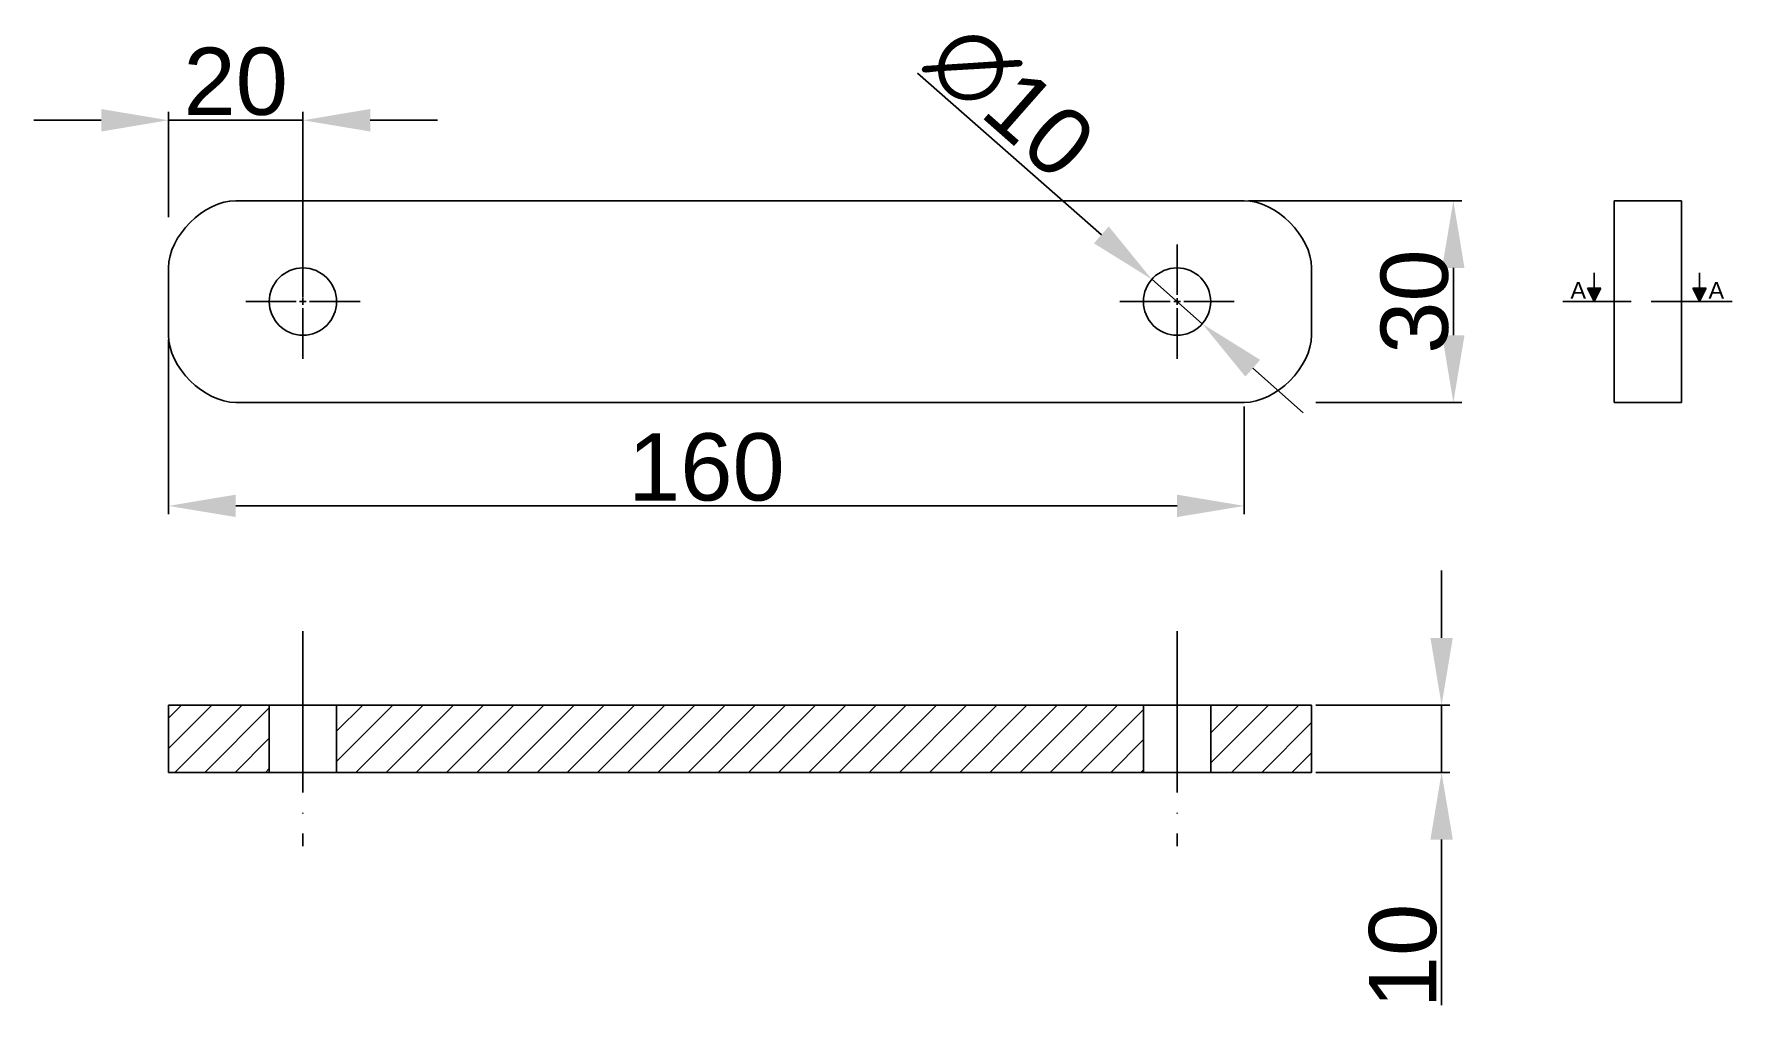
# Model space of a CAD drawing. Header units: millimetres. Extents: x 3944 to 4197, y 1749 to 1894.
import ezdxf

# ---------------------------------------------------------------- set-up
doc = ezdxf.new("R2010")
doc.units = ezdxf.units.MM
doc.linetypes.add('ACAD_ISO02W100', pattern=[15, 12, -3])
doc.linetypes.add('ACAD_ISO04W100', pattern=[30, 24, -3, 0, -3])
doc.layers.get('Defpoints').update_dxf_attribs({"color": 50})
doc.styles.get("Standard").update_dxf_attribs({"font": 'arial.ttf'})
doc.dimstyles.new('ISO-25', dxfattribs={"dimtxt": 2.5, "dimasz": 2.5, "dimexe": 1.25, "dimexo": 0.625, "dimtad": 1, "dimtxsty": 'Standard', "dimcen": 2.5, "dimadec": 0, "dimazin": 0, "dimtfac": 1, "dimtmove": 0, "dimatfit": 3, "dimfxl": 1, "dimarcsym": 0})

# ---------------------------------------------------------------- blocks, each defined once
blk = doc.blocks.new('*D1')
at = {"layer": 'Defpoints', "color": 0, "lineweight": -2, "transparency": 16777216}
for p, q in [((3964.44, 1848.21), (3964.44, 1822.2)), ((4124.44, 1838.21), (4124.44, 1822.2)), ((3974.44, 1823.45), (4114.44, 1823.45))]:
    blk.add_line(p, q, dxfattribs=at)
at = {"layer": 'Defpoints', "color": 0, "transparency": 16777216}
for p in [(3964.44, 1848.83), (4124.44, 1838.83), (4124.44, 1823.45)]:
    blk.add_point(p, dxfattribs=at)
for points in [[(3974.44, 1825.12), (3974.44, 1821.79), (3964.44, 1823.45)], [(4114.44, 1825.12), (4114.44, 1821.79), (4124.44, 1823.45)]]:
    blk.add_solid(points, dxfattribs=at)
at = {"layer": 'Defpoints', "color": 0, "transparency": 16777216, "insert": (4044.44, 1829.18), "char_height": 2.5, "attachment_point": 5}
blk.add_mtext('{\\H4x;160}', dxfattribs=at)
blk = doc.blocks.new('*D2')
at = {"layer": 'Defpoints', "color": 0, "lineweight": -2, "transparency": 16777216}
for p, q in [((4125.06, 1868.83), (4156.78, 1868.83)), ((4155.53, 1858.83), (4155.53, 1848.83)), ((4135.06, 1838.83), (4156.78, 1838.83))]:
    blk.add_line(p, q, dxfattribs=at)
at = {"layer": 'Defpoints', "color": 0, "transparency": 16777216}
for p in [(4124.44, 1868.83), (4134.44, 1838.83), (4155.53, 1838.83)]:
    blk.add_point(p, dxfattribs=at)
for points in [[(4153.86, 1858.83), (4157.19, 1858.83), (4155.53, 1868.83)], [(4153.86, 1848.83), (4157.19, 1848.83), (4155.53, 1838.83)]]:
    blk.add_solid(points, dxfattribs=at)
at = {"layer": 'Defpoints', "color": 0, "transparency": 16777216, "insert": (4149.79, 1853.83), "char_height": 2.5, "attachment_point": 5, "rotation": 90}
blk.add_mtext('{\\H4x;30}', dxfattribs=at)
blk = doc.blocks.new('*D3')
at = {"color": 0, "lineweight": -2, "transparency": 16777216}
for p, q in [((3964.44, 1866.37), (3964.44, 1882.04)), ((3984.44, 1854.46), (3984.44, 1882.04)), ((3954.44, 1880.79), (3944.44, 1880.79)), ((3964.44, 1880.79), (3984.44, 1880.79)), ((3994.44, 1880.79), (4004.44, 1880.79))]:
    blk.add_line(p, q, dxfattribs=at)
at = {"color": 0, "transparency": 16777216}
for points in [[(3954.44, 1882.46), (3954.44, 1879.12), (3964.44, 1880.79)], [(3994.44, 1882.46), (3994.44, 1879.12), (3984.44, 1880.79)]]:
    blk.add_solid(points, dxfattribs=at)
at = {"layer": 'Defpoints', "color": 0, "transparency": 16777216}
for p in [(3984.44, 1880.79), (3964.44, 1865.75), (3984.44, 1853.83)]:
    blk.add_point(p, dxfattribs=at)
at = {"color": 0, "transparency": 16777216, "insert": (3974.44, 1886.52), "char_height": 2.5, "attachment_point": 5}
blk.add_mtext('{\\H4x;20}', dxfattribs=at)
blk = doc.blocks.new('*U4')
at = {"color": 0, "linetype": 'ACAD_ISO04W100', "transparency": 16777216}
for p, q in [((0, 1), (0, 8.5)), ((-8.5, 0), (-1, 0)), ((1, 0), (8.5, 0)), ((0, -8.5), (0, -1))]:
    blk.add_line(p, q, dxfattribs=at)
at = {"color": 0, "linetype": 'Continuous', "transparency": 16777216}
for p, q in [((-0.5, 0), (0.5, 0)), ((0, -0.5), (0, 0.5))]:
    blk.add_line(p, q, dxfattribs=at)
blk = doc.blocks.new('*U5')
at = {"color": 0, "linetype": 'ACAD_ISO04W100', "transparency": 16777216}
for p, q in [((0, 1), (0, 8.5)), ((-8.5, 0), (-1, 0)), ((1, 0), (8.5, 0)), ((0, -8.5), (0, -1))]:
    blk.add_line(p, q, dxfattribs=at)
at = {"color": 0, "linetype": 'Continuous', "transparency": 16777216}
for p, q in [((-0.5, 0), (0.5, 0)), ((0, -0.5), (0, 0.5))]:
    blk.add_line(p, q, dxfattribs=at)
blk = doc.blocks.new('*U8')
at = {"color": 0, "linetype": 'ACAD_ISO02W100', "transparency": 16777216}
blk.add_line((14.08, 0), (-11.09, 0), dxfattribs=at)
blk = doc.blocks.new('*D9')
at = {"color": 0, "lineweight": -2, "transparency": 16777216}
for p, q in [((4153.78, 1803.83), (4153.78, 1813.83)), ((4135.06, 1793.83), (4155.03, 1793.83)), ((4153.78, 1793.83), (4153.78, 1783.83)), ((4135.06, 1783.83), (4155.03, 1783.83)), ((4153.78, 1773.83), (4153.78, 1749.23))]:
    blk.add_line(p, q, dxfattribs=at)
at = {"color": 0, "transparency": 16777216}
for points in [[(4152.12, 1803.83), (4155.45, 1803.83), (4153.78, 1793.83)], [(4152.12, 1773.83), (4155.45, 1773.83), (4153.78, 1783.83)]]:
    blk.add_solid(points, dxfattribs=at)
at = {"layer": 'Defpoints', "color": 0, "transparency": 16777216}
for p in [(4134.44, 1793.83), (4134.44, 1783.83), (4153.78, 1783.83)]:
    blk.add_point(p, dxfattribs=at)
at = {"color": 0, "transparency": 16777216, "insert": (4148.05, 1756.53), "char_height": 2.5, "attachment_point": 5, "rotation": 90}
blk.add_mtext('{\\H4x;10}', dxfattribs=at)
blk = doc.blocks.new('*D10')
at = {"color": 0, "lineweight": -2, "transparency": 16777216}
for p, q in [((4075.85, 1887.81), (4103.18, 1863.75)), ((4118.19, 1850.53), (4110.69, 1857.14)), ((4125.7, 1843.92), (4133.2, 1837.31))]:
    blk.add_line(p, q, dxfattribs=at)
at = {"color": 0, "transparency": 16777216}
for points in [[(4104.28, 1865), (4102.08, 1862.49), (4110.69, 1857.14)], [(4126.8, 1845.17), (4124.6, 1842.67), (4118.19, 1850.53)]]:
    blk.add_solid(points, dxfattribs=at)
at = {"layer": 'Defpoints', "color": 0, "transparency": 16777216}
for p in [(4110.69, 1857.14), (4118.19, 1850.53)]:
    blk.add_point(p, dxfattribs=at)
at = {"color": 0, "transparency": 16777216, "insert": (4089.73, 1883.59), "char_height": 2.5, "attachment_point": 5, "rotation": 318.6353}
blk.add_mtext('{\\H4x;∅10}', dxfattribs=at)
blk = doc.blocks.new('*U19')
at = {"color": 0, "linetype": 'ACAD_ISO04W100', "transparency": 16777216}
blk.add_line((0, 16), (0, -16), dxfattribs=at)
blk = doc.blocks.new('*U21')
at = {"color": 0, "linetype": 'ACAD_ISO04W100', "transparency": 16777216}
blk.add_line((0, 16), (0, -16), dxfattribs=at)

msp = doc.modelspace()

# ---------------------------------------------------------------- hatches: boundary and pattern name
h = msp.add_hatch(color=256)
h.set_gradient(color2=(0, 0, 0))
h.paths.add_polyline_path([(4175.472, 1855.832), (4176.472, 1853.832), (4177.472, 1855.832)])
h = msp.add_hatch(color=256)
h.set_gradient(color2=(0, 0, 0))
h.paths.add_polyline_path([(4191.123, 1855.832), (4192.123, 1853.832), (4193.123, 1855.832)])
h = msp.add_hatch()
h.set_pattern_fill('ANSI31', color=256)
h.set_pattern_definition([(45, (0, -12.816), (-2.245064, 2.245064), [])])
h.paths.add_polyline_path([(3964.439, 1783.832), (3979.439, 1783.832), (3979.439, 1793.832), (3964.439, 1793.832)])
h.paths.add_polyline_path([(3989.439, 1783.832), (4109.439, 1783.832), (4109.439, 1793.832), (3989.439, 1793.832)])
h.paths.add_polyline_path([(4119.439, 1783.832), (4134.439, 1783.832), (4134.439, 1793.832), (4119.439, 1793.832)])

# ---------------------------------------------------------------- linework, layer by layer
for p, q in [((3974.439, 1868.832), (4124.439, 1868.832)), ((4179.439, 1868.832), (4179.439, 1838.832)), ((4189.439, 1868.832), (4179.439, 1868.832)), ((4189.439, 1838.832), (4189.439, 1868.832)), ((3964.439, 1848.832), (3964.439, 1858.832)), ((4134.439, 1858.832), (4134.439, 1848.832)), ((4176.472, 1858.115), (4176.472, 1855.832)), ((4192.123, 1858.115), (4192.123, 1855.832)), ((4177.472, 1855.832), (4175.472, 1855.832)), ((4176.472, 1853.832), (4175.472, 1855.832)), ((4177.472, 1855.832), (4176.472, 1853.832)), ((4193.123, 1855.832), (4191.123, 1855.832)), ((4192.123, 1853.832), (4191.123, 1855.832)), ((4193.123, 1855.832), (4192.123, 1853.832)), ((4124.439, 1838.832), (3974.439, 1838.832)), ((4179.439, 1838.832), (4189.439, 1838.832)), ((3964.439, 1793.832), (4134.439, 1793.832)), ((3964.439, 1783.832), (3964.439, 1793.832)), ((3979.439, 1793.832), (3979.439, 1783.832)), ((3989.439, 1793.832), (3989.439, 1783.832)), ((4109.439, 1793.832), (4109.439, 1783.832)), ((4119.439, 1793.832), (4119.439, 1783.832)), ((4134.439, 1793.832), (4134.439, 1783.832)), ((4134.439, 1783.832), (3964.439, 1783.832))]:
    msp.add_line(p, q)
for centre in [(3984.439, 1853.832), (4114.439, 1853.832)]:
    msp.add_circle(centre, 5)
for points in [[(3974.439, 1868.832), (3969.725, 1868.832), (3964.439, 1863.546), (3964.439, 1858.832)], [(4124.439, 1868.832), (4129.153, 1868.832), (4134.439, 1863.546), (4134.439, 1858.832)], [(3964.439, 1848.832), (3964.439, 1844.118), (3969.725, 1838.832), (3974.439, 1838.832)], [(4134.439, 1848.832), (4134.439, 1844.118), (4129.153, 1838.832), (4124.439, 1838.832)]]:
    msp.add_open_spline(points, degree=3)

# ---------------------------------------------------------------- block references
at = {"color": 1, "linetype": 'ACAD_ISO04W100'}
for name, p in [('*U4', (3984.439, 1853.832)), ('*U5', (4114.439, 1853.832)), ('*U19', (3984.439, 1788.832)), ('*U21', (4114.439, 1788.832))]:
    msp.add_blockref(name, p, dxfattribs=at)
at = {"color": 1, "linetype": 'ACAD_ISO02W100'}
msp.add_blockref('*U8', (4182.894, 1853.832), dxfattribs=at)

# ---------------------------------------------------------------- texts
at = {"char_height": 2.5, "attachment_point": 1}
for insert in [(4172.941, 1856.755), (4193.477, 1856.755)]:
    msp.add_mtext_dynamic_manual_height_columns('A', width=6.12711, gutter_width=12.5, heights=[0], dxfattribs=dict(at, insert=insert))

# ---------------------------------------------------------------- dimensions: what is measured, and where the dimension line sits
at = {"color": 5}
dim = msp.add_linear_dim(base=(3984.439, 1880.789), p1=(3964.439, 1865.748), p2=(3984.439, 1853.832), text='{\\H4x;20}', dimstyle='ISO-25', override={"dimasz": 10}, dxfattribs=at)
dim.commit()
dim.dimension.update_dxf_attribs({"geometry": '*D3', "text_midpoint": (3974.439, 1886.519)})
dim = msp.add_diameter_dim_2p(p1=(4118.192, 1850.528), p2=(4110.687, 1857.137), text='{\\H4x;<>}', dimstyle='ISO-25', override={"dimasz": 10}, dxfattribs=at)
dim.commit()
dim.dimension.update_dxf_attribs({"geometry": '*D10', "text_midpoint": (4085.762, 1879.084)})
dim = msp.add_linear_dim(base=(4153.783, 1783.832), p1=(4134.439, 1793.832), p2=(4134.439, 1783.832), angle=90, text='{\\H4x;10}', dimstyle='ISO-25', override={"dimasz": 10}, dxfattribs=at)
dim.commit()
dim.dimension.update_dxf_attribs({"geometry": '*D9', "text_midpoint": (4148.052, 1756.533)})
at = {"layer": 'Defpoints', "color": 5}
dim = msp.add_linear_dim(base=(4155.528, 1838.832), p1=(4124.439, 1868.832), p2=(4134.439, 1838.832), angle=90, text='{\\H4x;<>}', dimstyle='ISO-25', override={"dimasz": 10}, dxfattribs=at)
dim.commit()
dim.dimension.update_dxf_attribs({"geometry": '*D2', "text_midpoint": (4149.793, 1853.832)})
dim = msp.add_linear_dim(base=(4124.439, 1823.454), p1=(3964.439, 1848.832), p2=(4124.439, 1838.832), text='{\\H4x;<>}', dimstyle='ISO-25', override={"dimasz": 10}, dxfattribs=at)
dim.commit()
dim.dimension.update_dxf_attribs({"geometry": '*D1', "text_midpoint": (4044.439, 1823.454), "dimtype": 160})

doc.saveas('drawing.dxf')
